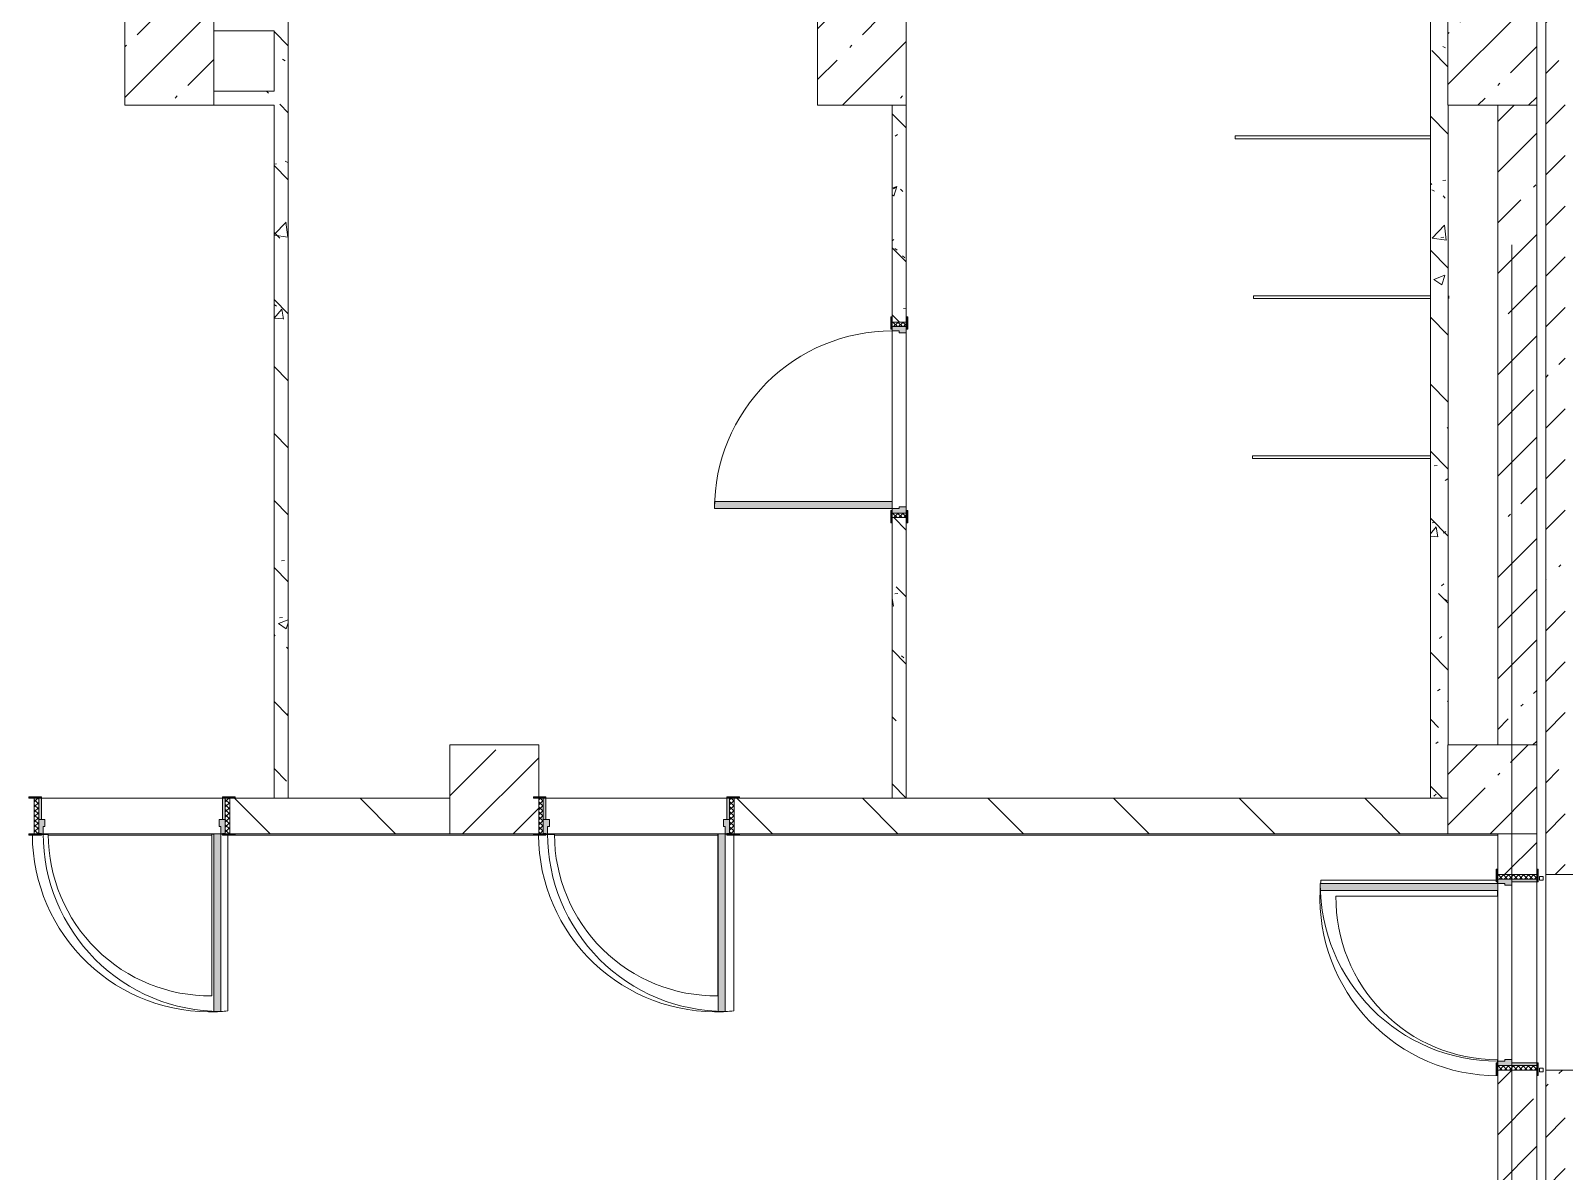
# Model space of a CAD drawing. Header units: millimetres. Extents: x 81094 to 272713, y -8553 to 29000.
# Drawn here: x 221922 to 230558, y 16700 to 23120 of the extents above; entities that cross this region are included whole.
import ezdxf

# ---------------------------------------------------------------- set-up
doc = ezdxf.new("R2010")
doc.units = ezdxf.units.MM
for name, color, linetype, lineweight, true_color in [('A-DOOR-4', 7, 'Continuous', 5, 0xe2e2e2), ('A-DOOR-5', 7, 'Continuous', 5, 0xaaaaaa), ('A-DOOR-FRAM-2', 7, 'Continuous', 5, 0xe2e2e2), ('A-DOOR-FRAM-4', 7, 'Continuous', 5, 0xaaaaaa), ('A-FLOR-1', 7, 'Continuous', 5, 0xaaaaaa), ('I-WALL-4', 7, 'Continuous', 5, 0x737373), ('I-WALL-5', 7, 'Continuous', 5, 0x787878)]:
    doc.layers.add(name, color=color, linetype=linetype, lineweight=lineweight, true_color=true_color)
for name, color, linetype, lineweight in [('A-GENM-2', 7, 'Continuous', 5), ('A-WALL', 7, 'Continuous', 9), ('A-WALL-5', 7, 'Continuous', 5), ('I-WALL-3', 7, 'Continuous', 5), ('S-COLS-1', 7, 'Continuous', 5), ('Оси', 7, 'Continuous', 9)]:
    doc.layers.add(name, color=color, linetype=linetype, lineweight=lineweight)
pattern_1 = [(45, (145702.9, 0), (-285.1231, 285.1231), []), (45, (145988.04, 0), (-285.1231, 285.1231), [504.031, -100.806, 16.764, -84.042])]
pattern_2 = [(135, (145702.9, 0), (-377.1708, -377.1708), [533.4, -88.9, 17.78, -88.9]), (135, (145702.9, 376.94), (-377.1708, -377.1708), []), (50, (145702.9, 0), (637.6445, -55.7866), [66.675, -733.425]), (355, (145702.9, 0), (-123.3494, 668.699), [53.34, -586.74]), (100.451, (145756.05, -4.65), (514.299, 612.908), [56.665, -623.315]), (46.184, (145702.9, 177.8), (948.7764, -147.15), [100.012, -1100.137]), (96.636, (145782, 165.5), (830.909, 865.997), [84.998, -934.973]), (351.184, (145702.9, 177.8), (830.918, 865.988), [80.01, -880.11]), (21, (145791.8, 133.35), (530.6506, -357.9283), [66.675, -733.425]), (326, (145791.8, 133.35), (216.308, 644.6585), [53.34, -586.74]), (71.451, (145836.04, 103.5), (746.9596, 286.7243), [56.665, -623.315]), (37.5, (145702.92, 0), (10.81053, 295.9426), [16.764, -562.864, 16.764, -578.866, -588.962]), (37.5, (145702.92, 0), (10.81053, 295.9426), [-1175.258, 16.764, -572.198]), (7.5, (145702.9, 0), (233.8692, 350.6318), [16.764, -322.834, 16.764, -549.529, -224.472]), (7.5, (145702.9, 0), (233.8692, 350.6318), [-905.891, 16.764, -207.708]), (327.5, (145504.67, 0), (474.5678, -20.0513), [16.764, -205.486, 16.764, -676.656, -920.115]), (327.5, (145504.67, 0), (474.5678, -20.0513), [-915.67, 16.764, -903.351]), (317.5, (145415.77, 0), (518.4522, 88.9934), [16.764, -272.161, 16.764, -443.738, -653.415]), (317.5, (145415.77, 0), (518.4522, 88.9934), [-749.427, 16.764, -636.651])]

# ---------------------------------------------------------------- blocks, each defined once
blk = doc.blocks.new('BSC_Колонна _Прямоугольная - 500х500-23287078-2_7_3_птичка')
at = {"layer": 'S-COLS-1'}
h = blk.add_hatch(dxfattribs=at)
h.set_pattern_fill('FP_86', color=256, style=0, pattern_type=2)
h.set_pattern_definition([(45, (-84450, -22950), (-285.1231, 285.1231), []), (45, (-84164.88, -22950), (-285.1231, 285.1231), [504.031, -100.806, 16.764, -84.042])])
h.paths.add_polyline_path([(-250, -250), (250, -250), (250, 250), (-250, 250), (-250, -160)])
for p, q in [((250, 250), (-250, 250)), ((-250, 250), (-250, -250)), ((250, -250), (250, 250)), ((-250, -250), (250, -250))]:
    blk.add_line(p, q, dxfattribs=at)
blk = doc.blocks.new('BSC_Колонна _Прямоугольная - 500х500-V86-2_7_3_птичка')
at = {"layer": 'S-COLS-1'}
h = blk.add_hatch(dxfattribs=at)
h.set_pattern_fill('FP_111', color=256, style=0, pattern_type=2)
h.set_pattern_definition([(45, (-77000, -22950), (-285.1231, 285.1231), []), (45, (-76714.88, -22950), (-285.1231, 285.1231), [504.031, -100.806, 16.764, -84.042])])
h.paths.add_polyline_path([(-250, -250), (250, -250), (250, 250), (-250, 250), (-250, -160)])
for p, q in [((250, 250), (-250, 250)), ((-250, 250), (-250, -250)), ((250, -250), (250, 250)), ((-250, -250), (250, -250))]:
    blk.add_line(p, q, dxfattribs=at)
blk = doc.blocks.new('110_Дверь_СКБ_1Ст_Внутренняя1 - Д-4 1100x2100h_су мгн-V90-2_7_3_птичка')
at = {"layer": 'A-DOOR-4'}
h = blk.add_hatch(color=256, dxfattribs=at)
h.paths.add_polyline_path([(-512.5, 40), (-512.5, -40), (-477.5, -40), (-477.5, 0), (-487.5, 0), (-487.5, 40)])
h.paths.add_polyline_path([(502.5, 0), (502.5, -40), (537.5, -40), (537.5, 40), (512.5, 40), (512.5, 0)])
at = {"layer": 'A-DOOR-5'}
h = blk.add_hatch(dxfattribs=at)
h.set_pattern_fill('FP_117', color=256, style=0, pattern_type=2)
h.set_pattern_definition([(135, (1751.41, 104.685), (-14.14214, -14.14214), []), (225, (1751.41, 104.685), (14.14214, -14.14214), [])])
h.paths.add_polyline_path([(537.5, -40), (562.5, -40), (562.5, 40), (537.5, 40)])
at = {"layer": 'A-DOOR-FRAM-2'}
for points in [[(-487.5, 1040), (-487.5, 40), (-447.5, 40), (-447.5, 1040)], [(-567.5, 40), (-497.5, 40), (-497.5, 48), (-567.5, 48)], [(522.5, 40), (592.5, 40), (592.5, 48), (522.5, 48)], [(-567.5, -48), (-497.5, -48), (-497.5, -40), (-567.5, -40)], [(522.5, -48), (592.5, -48), (592.5, -40), (522.5, -40)]]:
    blk.add_hatch(color=256, dxfattribs=at).paths.add_polyline_path(points)
at = {"layer": 'A-DOOR-FRAM-4'}
h = blk.add_hatch(dxfattribs=at)
h.set_pattern_fill('FP_118', color=256, style=0, pattern_type=2)
h.set_pattern_definition([(45, (-371.384, 104.685), (-14.1421, 14.1421), []), (135, (-371.384, 104.685), (-14.1421, -14.1421), [])])
h.paths.add_polyline_path([(-537.5, -40), (-512.5, -40), (-512.5, 40), (-537.5, 40)])
at = {"layer": 'A-DOOR-5'}
for p, q in [((-487.5, 1040), (-487.5, 40)), ((-447.5, 1040), (-487.5, 1040)), ((-447.5, 40), (-447.5, 1040)), ((-487.5, 40), (-447.5, 40))]:
    blk.add_line(p, q, dxfattribs=at)
blk.add_arc((-487.5, 40), 1000, 360, 90, dxfattribs=at)
at = {"layer": 'A-DOOR-FRAM-4'}
for p, q in [((-497.5, 48), (-567.5, 48)), ((-567.5, 48), (-567.5, 40)), ((-567.5, 40), (-497.5, 40)), ((-512.5, 40), (-537.5, 40)), ((-537.5, 40), (-537.5, -40)), ((-487.5, 40), (-512.5, 40)), ((-512.5, 40), (-512.5, -40)), ((-512.5, -40), (-512.5, 40)), ((-497.5, 40), (-512.5, 40)), ((-512.5, 40), (-512.5, 39)), ((-512.5, 39), (-497.5, 39)), ((-497.5, 40), (-497.5, 48)), ((-497.5, 39), (-497.5, 40)), ((-487.5, 0), (-487.5, 40)), ((-477.5, 0), (-487.5, 0)), ((-477.5, -40), (-477.5, 0)), ((512.5, 0), (502.5, 0)), ((502.5, 0), (502.5, -40)), ((512.5, 40), (512.5, 0)), ((537.5, 40), (512.5, 40)), ((592.5, 48), (522.5, 48)), ((522.5, 48), (522.5, 40)), ((537.5, 40), (522.5, 40)), ((522.5, 40), (522.5, 39)), ((522.5, 40), (592.5, 40)), ((522.5, 39), (537.5, 39)), ((537.5, -40), (537.5, 40)), ((562.5, 40), (537.5, 40)), ((537.5, 40), (537.5, -40)), ((537.5, 39), (537.5, 40)), ((562.5, -40), (562.5, 40)), ((592.5, 40), (592.5, 48)), ((-497.5, -40), (-567.5, -40)), ((-567.5, -40), (-567.5, -48)), ((-567.5, -48), (-497.5, -48)), ((-537.5, -40), (-512.5, -40)), ((-497.5, -39), (-512.5, -39)), ((-512.5, -39), (-512.5, -40)), ((-512.5, -40), (-477.5, -40)), ((-512.5, -40), (-497.5, -40)), ((-497.5, -40), (-497.5, -39)), ((-497.5, -48), (-497.5, -40)), ((502.5, -40), (537.5, -40)), ((537.5, -39), (522.5, -39)), ((522.5, -39), (522.5, -40)), ((522.5, -40), (537.5, -40)), ((592.5, -40), (522.5, -40)), ((522.5, -40), (522.5, -48)), ((522.5, -48), (592.5, -48)), ((537.5, -40), (537.5, -39)), ((537.5, -40), (562.5, -40)), ((592.5, -48), (592.5, -40))]:
    blk.add_line(p, q, dxfattribs=at)
blk = doc.blocks.new('110_Дверь_СКБ_1Ст_Внутренняя1 - Д-4 1100x2100h_су мгн-32375332-2_7_3_птичка')
at = {"layer": 'A-DOOR-4'}
h = blk.add_hatch(color=256, dxfattribs=at)
h.paths.add_polyline_path([(512.5, 100), (512.5, 60), (502.5, 60), (502.5, 20), (537.5, 20), (537.5, 100)])
h.paths.add_polyline_path([(-487.5, 100), (-512.5, 100), (-512.5, 20), (-477.5, 20), (-477.5, 60), (-487.5, 60)])
at = {"layer": 'A-DOOR-5'}
h = blk.add_hatch(dxfattribs=at)
h.set_pattern_fill('FP_92', color=256, style=0, pattern_type=2)
h.set_pattern_definition([(135, (1751.41, 164.685), (-14.14214, -14.14214), []), (225, (1751.41, 164.685), (14.14214, -14.14214), [])])
h.paths.add_polyline_path([(562.5, 100), (537.5, 100), (537.5, -100), (562.5, -100)])
at = {"layer": 'A-DOOR-FRAM-2'}
for points in [[(-487.5, 1100), (-487.5, 100), (-447.5, 100), (-447.5, 1100)], [(-567.5, 108), (-567.5, 100), (-497.5, 100), (-497.5, 108)], [(592.5, 108), (522.5, 108), (522.5, 100), (592.5, 100)], [(-497.5, 20), (-512.5, 20), (-512.5, -100), (-497.5, -100)], [(537.5, 20), (522.5, 20), (522.5, -100), (537.5, -100)], [(-567.5, -100), (-567.5, -108), (-497.5, -108), (-497.5, -100)], [(592.5, -100), (522.5, -100), (522.5, -108), (592.5, -108)]]:
    blk.add_hatch(color=256, dxfattribs=at).paths.add_polyline_path(points)
at = {"layer": 'A-DOOR-FRAM-4'}
h = blk.add_hatch(dxfattribs=at)
h.set_pattern_fill('FP_93', color=256, style=0, pattern_type=2)
h.set_pattern_definition([(45, (-371.384, 164.685), (-14.1421, 14.1421), []), (135, (-371.384, 164.685), (-14.1421, -14.1421), [])])
h.paths.add_polyline_path([(-512.5, 100), (-537.5, 100), (-537.5, -100), (-512.5, -100)])
at = {"layer": 'A-DOOR-5'}
for p, q in [((-487.5, 1100), (-487.5, 100)), ((-447.5, 1100), (-487.5, 1100)), ((-447.5, 100), (-447.5, 1100)), ((-487.5, 100), (-447.5, 100))]:
    blk.add_line(p, q, dxfattribs=at)
blk.add_arc((-487.5, 100), 1000, 360, 90, dxfattribs=at)
at = {"layer": 'A-DOOR-FRAM-4'}
for p, q in [((-497.5, 108), (-567.5, 108)), ((-567.5, 108), (-567.5, 100)), ((-567.5, 100), (-497.5, 100)), ((-512.5, 100), (-537.5, 100)), ((-537.5, 100), (-537.5, -100)), ((-487.5, 100), (-512.5, 100)), ((-512.5, 100), (-512.5, 20)), ((-512.5, -100), (-512.5, 100)), ((-497.5, 100), (-512.5, 100)), ((-512.5, 100), (-512.5, 99)), ((-512.5, 99), (-497.5, 99)), ((-497.5, 100), (-497.5, 108)), ((-497.5, 99), (-497.5, 100)), ((-487.5, 60), (-487.5, 100)), ((512.5, 100), (512.5, 60)), ((537.5, 100), (512.5, 100)), ((592.5, 108), (522.5, 108)), ((522.5, 108), (522.5, 100)), ((537.5, 100), (522.5, 100)), ((522.5, 100), (522.5, 99)), ((522.5, 100), (592.5, 100)), ((522.5, 99), (537.5, 99)), ((537.5, 20), (537.5, 100)), ((562.5, 100), (537.5, 100)), ((537.5, 100), (537.5, -100)), ((537.5, 99), (537.5, 100)), ((562.5, -100), (562.5, 100)), ((592.5, 100), (592.5, 108)), ((-512.5, 20), (-477.5, 20)), ((-497.5, 20), (-512.5, 20)), ((-512.5, 20), (-512.5, -100)), ((-497.5, -100), (-497.5, 20)), ((-477.5, 60), (-487.5, 60)), ((-477.5, 20), (-477.5, 60)), ((512.5, 60), (502.5, 60)), ((502.5, 60), (502.5, 20)), ((502.5, 20), (537.5, 20)), ((537.5, 20), (522.5, 20)), ((522.5, 20), (522.5, -100)), ((537.5, -100), (537.5, 20)), ((-497.5, -100), (-567.5, -100)), ((-567.5, -100), (-567.5, -108)), ((-567.5, -108), (-497.5, -108)), ((-537.5, -100), (-512.5, -100)), ((-512.5, -100), (-497.5, -100)), ((-497.5, -108), (-497.5, -100)), ((522.5, -100), (537.5, -100)), ((592.5, -100), (522.5, -100)), ((522.5, -100), (522.5, -108)), ((522.5, -108), (592.5, -108)), ((537.5, -100), (562.5, -100)), ((592.5, -108), (592.5, -100))]:
    blk.add_line(p, q, dxfattribs=at)
blk = doc.blocks.new('131_Сантехническая перегородка - СП-2-29831410-2_7_3_птичка')
at = {"layer": 'A-GENM-2'}
for p, q in [((0, 8), (1100, 8)), ((1100, 8), (1100, -8)), ((1100, -8), (0, -8))]:
    blk.add_line(p, q, dxfattribs=at)
blk = doc.blocks.new('131_Сантехническая перегородка - СП-2-16286057-2_7_3_птичка')
at = {"layer": 'A-GENM-2'}
for p, q in [((0, 8), (995.7, 8)), ((0, 8), (0, -8)), ((1100, 8), (1100, -8)), ((995.7, -8), (0, -8))]:
    blk.add_line(p, q, dxfattribs=at)
blk = doc.blocks.new('131_Сантехническая перегородка - СП-2-V93-2_7_3_птичка')
at = {"layer": 'A-GENM-2'}
for p, q in [((0, 8), (1000.7, 8)), ((0, 8), (0, -8)), ((1000.7, -8), (0, -8))]:
    blk.add_line(p, q, dxfattribs=at)
blk = doc.blocks.new('110_Дверь_СКБ_1Ст_Внутренняя1 - Д-4 _л_ 1100x2100h_су мгн-V118-2_7_3_птичка')
at = {"layer": 'A-DOOR-4'}
h = blk.add_hatch(color=256, dxfattribs=at)
h.paths.add_polyline_path([(-512.5, 110), (-512.5, 30), (-477.5, 30), (-477.5, 70), (-487.5, 70), (-487.5, 110)])
h.paths.add_polyline_path([(502.5, 70), (502.5, 30), (537.5, 30), (537.5, 110), (512.5, 110), (512.5, 70)])
at = {"layer": 'A-DOOR-5'}
h = blk.add_hatch(dxfattribs=at)
h.set_pattern_fill('FP_115', color=256, style=0, pattern_type=2)
h.set_pattern_definition([(135, (1751.41, 174.685), (-14.14214, -14.14214), []), (225, (1751.41, 174.685), (14.14214, -14.14214), [])])
h.paths.add_polyline_path([(537.5, -110), (562.5, -110), (562.5, 110), (537.5, 110)])
at = {"layer": 'A-DOOR-FRAM-2'}
for points in [[(472.5, 110), (512.5, 110), (512.5, 1110), (472.5, 1110), (472.5, 401.4)], [(-567.5, 110), (-497.5, 110), (-497.5, 118), (-567.5, 118)], [(522.5, 110), (592.5, 110), (592.5, 118), (522.5, 118)], [(-512.5, 30), (-512.5, -110), (-497.5, -110), (-497.5, 30)], [(522.5, -110), (537.5, -110), (537.5, 30), (522.5, 30)], [(-567.5, -118), (-497.5, -118), (-497.5, -110), (-567.5, -110)], [(522.5, -118), (592.5, -118), (592.5, -110), (522.5, -110)]]:
    blk.add_hatch(color=256, dxfattribs=at).paths.add_polyline_path(points)
at = {"layer": 'A-DOOR-FRAM-4'}
h = blk.add_hatch(dxfattribs=at)
h.set_pattern_fill('FP_116', color=256, style=0, pattern_type=2)
h.set_pattern_definition([(45, (-371.384, 174.685), (-14.1421, 14.1421), []), (135, (-371.384, 174.685), (-14.1421, -14.1421), [])])
h.paths.add_polyline_path([(-537.5, 110), (-537.5, -110), (-512.5, -110), (-512.5, 110)])
at = {"layer": 'A-DOOR-5'}
for p, q in [((512.5, 1110), (472.5, 1110)), ((472.5, 1110), (472.5, 110)), ((512.5, 110), (512.5, 1110)), ((472.5, 110), (512.5, 110))]:
    blk.add_line(p, q, dxfattribs=at)
blk.add_arc((512.5, 110), 1000, 90, 180, dxfattribs=at)
at = {"layer": 'A-DOOR-FRAM-4'}
for p, q in [((-497.5, 118), (-567.5, 118)), ((-567.5, 118), (-567.5, 110)), ((-567.5, 110), (-497.5, 110)), ((-512.5, 110), (-537.5, 110)), ((-537.5, 110), (-537.5, -110)), ((-487.5, 110), (-512.5, 110)), ((-512.5, 110), (-512.5, 30)), ((-512.5, -110), (-512.5, 110)), ((-497.5, 110), (-512.5, 110)), ((-512.5, 110), (-512.5, 109)), ((-512.5, 109), (-497.5, 109)), ((-497.5, 110), (-497.5, 118)), ((-497.5, 109), (-497.5, 110)), ((-487.5, 70), (-487.5, 110)), ((512.5, 110), (512.5, 70)), ((537.5, 110), (512.5, 110)), ((592.5, 118), (522.5, 118)), ((522.5, 118), (522.5, 110)), ((537.5, 110), (522.5, 110)), ((522.5, 110), (522.5, 109)), ((522.5, 110), (592.5, 110)), ((522.5, 109), (537.5, 109)), ((537.5, 30), (537.5, 110)), ((562.5, 110), (537.5, 110)), ((537.5, 110), (537.5, -110)), ((537.5, 109), (537.5, 110)), ((562.5, -110), (562.5, 110)), ((592.5, 110), (592.5, 118)), ((-512.5, 30), (-477.5, 30)), ((-497.5, 30), (-512.5, 30)), ((-512.5, 30), (-512.5, -110)), ((-497.5, -110), (-497.5, 30)), ((-477.5, 70), (-487.5, 70)), ((-477.5, 30), (-477.5, 70)), ((512.5, 70), (502.5, 70)), ((502.5, 70), (502.5, 30)), ((502.5, 30), (537.5, 30)), ((537.5, 30), (522.5, 30)), ((522.5, 30), (522.5, -110)), ((537.5, -110), (537.5, 30)), ((-497.5, -110), (-567.5, -110)), ((-567.5, -110), (-567.5, -118)), ((-567.5, -118), (-497.5, -118)), ((-537.5, -110), (-512.5, -110)), ((-512.5, -110), (-497.5, -110)), ((-497.5, -118), (-497.5, -110)), ((522.5, -110), (537.5, -110)), ((592.5, -110), (522.5, -110)), ((522.5, -110), (522.5, -118)), ((522.5, -118), (592.5, -118)), ((537.5, -110), (562.5, -110)), ((592.5, -118), (592.5, -110))]:
    blk.add_line(p, q, dxfattribs=at)
blk = doc.blocks.new('BSC_Колонна _Прямоугольная - 500х500-V137-2_7_3_птичка')
at = {"layer": 'S-COLS-1'}
h = blk.add_hatch(dxfattribs=at)
h.set_pattern_fill('FP_157', color=256, style=0, pattern_type=2)
h.set_pattern_definition([(45, (-78830, -18850), (-285.1231, 285.1231), []), (45, (-78544.88, -18850), (-285.1231, 285.1231), [504.031, -100.806, 16.764, -84.042])])
h.paths.add_polyline_path([(-206.5, -250), (250, -250), (250, -50), (220, -50), (220, -42), (250, -42), (250, 250), (-250, 250), (-250, -250)])
for p, q in [((250, 250), (-250, 250)), ((-250, 250), (-250, -250)), ((250, -42), (250, 250)), ((-250, -250), (220, -250))]:
    blk.add_line(p, q, dxfattribs=at)
blk = doc.blocks.new('BSC_Колонна _Прямоугольная - 500х500-V138-2_7_3_птичка')
at = {"layer": 'S-COLS-1'}
h = blk.add_hatch(dxfattribs=at)
h.set_pattern_fill('FP_158', color=256, style=0, pattern_type=2)
h.set_pattern_definition([(45, (-84450, -18850), (-285.1231, 285.1231), []), (45, (-84164.88, -18850), (-285.1231, 285.1231), [504.031, -100.806, 16.764, -84.042])])
h.paths.add_polyline_path([(-250, -250), (250, -250), (250, 250), (-250, 250), (-250, -109.1)])
for p, q in [((250, 250), (-250, 250)), ((-250, 250), (-250, -250)), ((250, -250), (250, 250)), ((-250, -250), (250, -250))]:
    blk.add_line(p, q, dxfattribs=at)
blk = doc.blocks.new('BSC_Колонна _Прямоугольная - 500х500-V139-2_7_3_птичка')
at = {"layer": 'S-COLS-1'}
h = blk.add_hatch(dxfattribs=at)
h.set_pattern_fill('FP_159', color=256, style=0, pattern_type=2)
h.set_pattern_definition([(45, (-80900, -22950), (-285.1231, 285.1231), []), (45, (-80614.88, -22950), (-285.1231, 285.1231), [504.031, -100.806, 16.764, -84.042])])
h.paths.add_polyline_path([(-250, -250), (250, -250), (250, 250), (-250, 250), (-250, -160)])
for p, q in [((250, 250), (-250, 250)), ((-250, 250), (-250, -250)), ((250, -250), (250, 250)), ((-250, -250), (250, -250))]:
    blk.add_line(p, q, dxfattribs=at)

msp = doc.modelspace()

# ---------------------------------------------------------------- hatches: boundary and pattern name
at = {"layer": 'I-WALL-3'}
h = msp.add_hatch(dxfattribs=at)
h.set_pattern_fill('FP_85', color=256, style=0, pattern_type=2)
h.set_pattern_definition(pattern_1)
h.paths.add_polyline_path([(230562.9, 18370), (230562.9, 27100), (230452.9, 27100), (230452.9, 18370)])
h = msp.add_hatch(dxfattribs=at)
h.set_pattern_fill('FP_85', color=256, style=0, pattern_type=2)
h.set_pattern_definition(pattern_1)
h.paths.add_polyline_path([(230402.9, 15150), (230402.9, 15530), (230182.9, 15530), (230182.9, 15150)])
h.paths.add_polyline_path([(230182.9, 18570), (230402.9, 18570), (230402.9, 18600), (230182.9, 18600)])
h.paths.add_polyline_path([(230182.9, 19100), (230402.9, 19100), (230402.9, 22700), (230182.9, 22700), (230182.9, 19319.3)])
h.paths.add_polyline_path([(230307, 23200), (230402.9, 23200), (230402.9, 26600), (230182.9, 26600), (230182.9, 23200)])
h = msp.add_hatch(dxfattribs=at)
h.set_pattern_fill('FP_88', color=256, style=0, pattern_type=2)
h.set_pattern_definition([(135, (145702.9, 0), (-353.5534, -353.5534), [])])
h.paths.add_polyline_path([(228036.5, 18600), (229902.9, 18600), (229902.9, 18800), (225882.9, 18800), (225882.9, 18600), (226181.5, 18600)])
h.paths.add_polyline_path([(223072.9, 18600), (224282.9, 18600), (224282.9, 18800), (223042.9, 18800), (223042.9, 18600)])
h.paths.add_polyline_path([(212462.9, 18600), (219242.9, 18600), (219242.9, 18800), (212462.9, 18800)])
h.paths.add_polyline_path([(219742.9, 18600), (221942.9, 18600), (221942.9, 18800), (219742.9, 18800), (219742.9, 18681)])
h = msp.add_hatch(dxfattribs=at)
h.set_pattern_fill('FP_85', color=256, style=0, pattern_type=2)
h.set_pattern_definition(pattern_1)
h.paths.add_polyline_path([(230182.9, 15530), (230402.9, 15530), (230402.9, 17270), (230182.9, 17270), (230182.9, 15848.6)])
h.paths.add_polyline_path([(230402.9, 18370), (230402.9, 18570), (230182.9, 18570), (230182.9, 18370)])
h = msp.add_hatch(dxfattribs=at)
h.set_pattern_fill('FP_85', color=256, style=0, pattern_type=2)
h.set_pattern_definition(pattern_1)
h.paths.add_polyline_path([(230452.9, 16300), (230562.9, 16300), (230562.9, 17270), (230452.9, 17270), (230452.9, 17005.5)])
at = {"layer": 'I-WALL-5'}
h = msp.add_hatch(dxfattribs=at)
h.set_pattern_fill('FP_98', color=256, style=0, pattern_type=2)
h.set_pattern_definition(pattern_2)
h.paths.add_polyline_path([(223292.9, 18800), (223372.9, 18800), (223372.9, 26900), (223292.9, 26900), (223292.9, 20476.2)])
h = msp.add_hatch(dxfattribs=at)
h.set_pattern_fill('FP_98', color=256, style=0, pattern_type=2)
h.set_pattern_definition(pattern_2)
h.paths.add_polyline_path([(229891.5, 18800), (229902.9, 18800), (229902.9, 26900), (229803.6, 26900), (229803.6, 18800)])
h = msp.add_hatch(dxfattribs=at)
h.set_pattern_fill('FP_98', color=256, style=0, pattern_type=2)
h.set_pattern_definition(pattern_2)
h.paths.add_polyline_path([(223292.9, 22700), (223292.9, 22780), (222952.9, 22780), (222952.9, 22700)])
h = msp.add_hatch(dxfattribs=at)
h.set_pattern_fill('FP_98', color=256, style=0, pattern_type=2)
h.set_pattern_definition(pattern_2)
h.paths.add_polyline_path([(226852.9, 18800), (226852.9, 20380), (226772.9, 20380), (226772.9, 18800)])
h.paths.add_polyline_path([(226772.9, 21480), (226852.9, 21480), (226852.9, 22700), (226772.9, 22700), (226772.9, 21510)])

# ---------------------------------------------------------------- linework, layer by layer
at = {"layer": 'A-FLOR-1'}
for p, q in [((222021.8, 18596.6), (221982.9, 18596.6)), ((222941.8, 18592.9), (222022, 18592.9)), ((222952.9, 18597.6), (222941.8, 18597.6)), ((222941.8, 18597.6), (222941.8, 17687.6)), ((223002.9, 18597.6), (222992.9, 18597.6)), ((223031.8, 17602.6), (223031.8, 18592)), ((224752.9, 18592.9), (223072.9, 18592.9)), ((224871.8, 18596.6), (224822.9, 18596.6)), ((225791.8, 18592.9), (224872, 18592.9)), ((225791.8, 18597.6), (225791.8, 17687.6)), ((225842.9, 18597.6), (225832.9, 18597.6)), ((225881.8, 17602.6), (225881.8, 18592)), ((230182.9, 18592.9), (225912.9, 18592.9)), ((230174.9, 18338.2), (229187, 18338.2)), ((230182, 18320), (230182, 18330)), ((230452.9, 18370), (230452.9, 17270)), ((229272, 18248.2), (230182, 18248.2)), ((230182, 18248.2), (230182, 18280)), ((230181, 17310), (230181, 17328.2))]:
    msp.add_line(p, q, dxfattribs=at)
for centre, radius, start, end in [((222931.8, 18597.6), 1000, 180.32046, 272.39422), ((222931.8, 18597.6), 910, 180.06296, 270.62964), ((225781.8, 18597.6), 1000, 180.32046, 272.39422), ((225781.8, 18597.6), 910, 180.06296, 270.62964), ((230182, 18238.2), 1000, 174.26083, 175.30446), ((230182, 18238.2), 1000, 177.59974, 269.9427), ((230182, 18238.2), 910, 179.37036, 269.93704), ((222931.8, 18597.6), 1000, 273.50823, 275.73917), ((225781.8, 18597.6), 1000, 272.93441, 275.73917)]:
    msp.add_arc(centre, radius, start, end, dxfattribs=at)
at = {"layer": 'A-WALL'}
for p, q in [((223292.9, 18800), (223372.9, 18800)), ((226772.9, 18800), (226852.9, 18800)), ((229803.6, 18800), (229902.9, 18800))]:
    msp.add_line(p, q, dxfattribs=at)
at = {"layer": 'A-WALL-5'}
for p, q in [((230437.9, 18358.5), (230417.9, 18358.5)), ((230417.9, 18358.5), (230417.9, 18338.5)), ((230417.9, 18338.5), (230437.9, 18338.5)), ((230437.9, 18338.5), (230437.9, 18358.5)), ((230437.9, 17280), (230417.9, 17280)), ((230417.9, 17280), (230417.9, 17260)), ((230437.9, 17260), (230437.9, 17280)), ((230417.9, 17260), (230437.9, 17260))]:
    msp.add_line(p, q, dxfattribs=at)
at = {"layer": 'I-WALL-3'}
for p, q in [((230452.9, 27100), (230452.9, 18370)), ((223372.9, 18800), (223372.9, 26900)), ((229803.6, 23420), (229803.6, 18800)), ((222952.9, 23120), (223292.9, 23120)), ((223292.9, 23120), (223292.9, 22780)), ((223292.9, 22780), (222952.9, 22780)), ((222952.9, 22700), (223292.9, 22700)), ((223292.9, 22700), (223292.9, 18800)), ((226772.9, 22700), (226772.9, 21510)), ((226852.9, 21510), (226852.9, 22700)), ((229903.6, 19100), (229903.6, 22700)), ((230182.9, 22700), (230182.9, 19100)), ((230402.9, 19100), (230402.9, 22700)), ((226772.9, 20470), (226772.9, 21430)), ((226852.9, 21420), (226852.9, 20440)), ((226772.9, 20350), (226772.9, 18800)), ((226852.9, 18800), (226852.9, 20350)), ((221982.9, 18800), (223002.9, 18800)), ((223292.9, 18800), (223072.9, 18800)), ((224282.9, 18800), (223372.9, 18800)), ((224822.9, 18800), (225842.9, 18800)), ((226772.9, 18800), (225912.9, 18800)), ((229803.6, 18800), (226852.9, 18800)), ((222952.9, 18600), (221992.9, 18600)), ((223072.9, 18600), (224282.9, 18600)), ((225792.9, 18600), (224832.9, 18600)), ((225912.9, 18600), (229902.9, 18600)), ((230182.9, 18600), (230182.9, 18400)), ((230402.9, 18400), (230402.9, 18600)), ((230402.9, 18330), (230402.9, 17310)), ((230182.9, 17320), (230182.9, 18280)), ((230182.9, 17240), (230182.9, 16130)), ((230402.9, 11550), (230402.9, 17240)), ((230452.9, 17270), (230452.9, 10400))]:
    msp.add_line(p, q, dxfattribs=at)
at = {"layer": 'I-WALL-4'}
for p, q in [((230452.9, 18370), (230672.9, 18370)), ((232664.6, 17270), (230452.9, 17270))]:
    msp.add_line(p, q, dxfattribs=at)
at = {"layer": 'Оси'}
msp.add_line((230262.9, 10029.8), (230262.9, 21915.1), dxfattribs=at)

# ---------------------------------------------------------------- block references
at = {"layer": 'A-DOOR-5'}
for name, p, rotation in [('110_Дверь_СКБ_1Ст_Внутренняя1 - Д-4 1100x2100h_су мгн-V90-2_7_3_птичка', (226812.9, 20917.5), 89.99999999999984), ('110_Дверь_СКБ_1Ст_Внутренняя1 - Д-4 1100x2100h_су мгн-32375332-2_7_3_птичка', (222505.4, 18700), 180), ('110_Дверь_СКБ_1Ст_Внутренняя1 - Д-4 1100x2100h_су мгн-32375332-2_7_3_птичка', (225345.4, 18700), 180), ('110_Дверь_СКБ_1Ст_Внутренняя1 - Д-4 _л_ 1100x2100h_су мгн-V118-2_7_3_птичка', (230292.9, 17807.5), 89.9999999999999)]:
    msp.add_blockref(name, p, dxfattribs=dict(at, rotation=rotation))
at = {"layer": 'A-GENM-2', "rotation": 180}
msp.add_blockref('131_Сантехническая перегородка - СП-2-29831410-2_7_3_птичка', (229803.6, 22520), dxfattribs=at)
at = {"layer": 'A-GENM-2'}
for name, p in [('131_Сантехническая перегородка - СП-2-16286057-2_7_3_птичка', (228807.9, 21620)), ('131_Сантехническая перегородка - СП-2-V93-2_7_3_птичка', (228802.9, 20720))]:
    msp.add_blockref(name, p, dxfattribs=at)
at = {"layer": 'S-COLS-1'}
for name, p in [('BSC_Колонна _Прямоугольная - 500х500-V86-2_7_3_птичка', (222702.9, 22950)), ('BSC_Колонна _Прямоугольная - 500х500-V139-2_7_3_птичка', (226602.9, 22950)), ('BSC_Колонна _Прямоугольная - 500х500-23287078-2_7_3_птичка', (230152.9, 22950)), ('BSC_Колонна _Прямоугольная - 500х500-V137-2_7_3_птичка', (224532.9, 18850)), ('BSC_Колонна _Прямоугольная - 500х500-V138-2_7_3_птичка', (230152.9, 18850))]:
    msp.add_blockref(name, p, dxfattribs=at)

doc.saveas('drawing.dxf')
